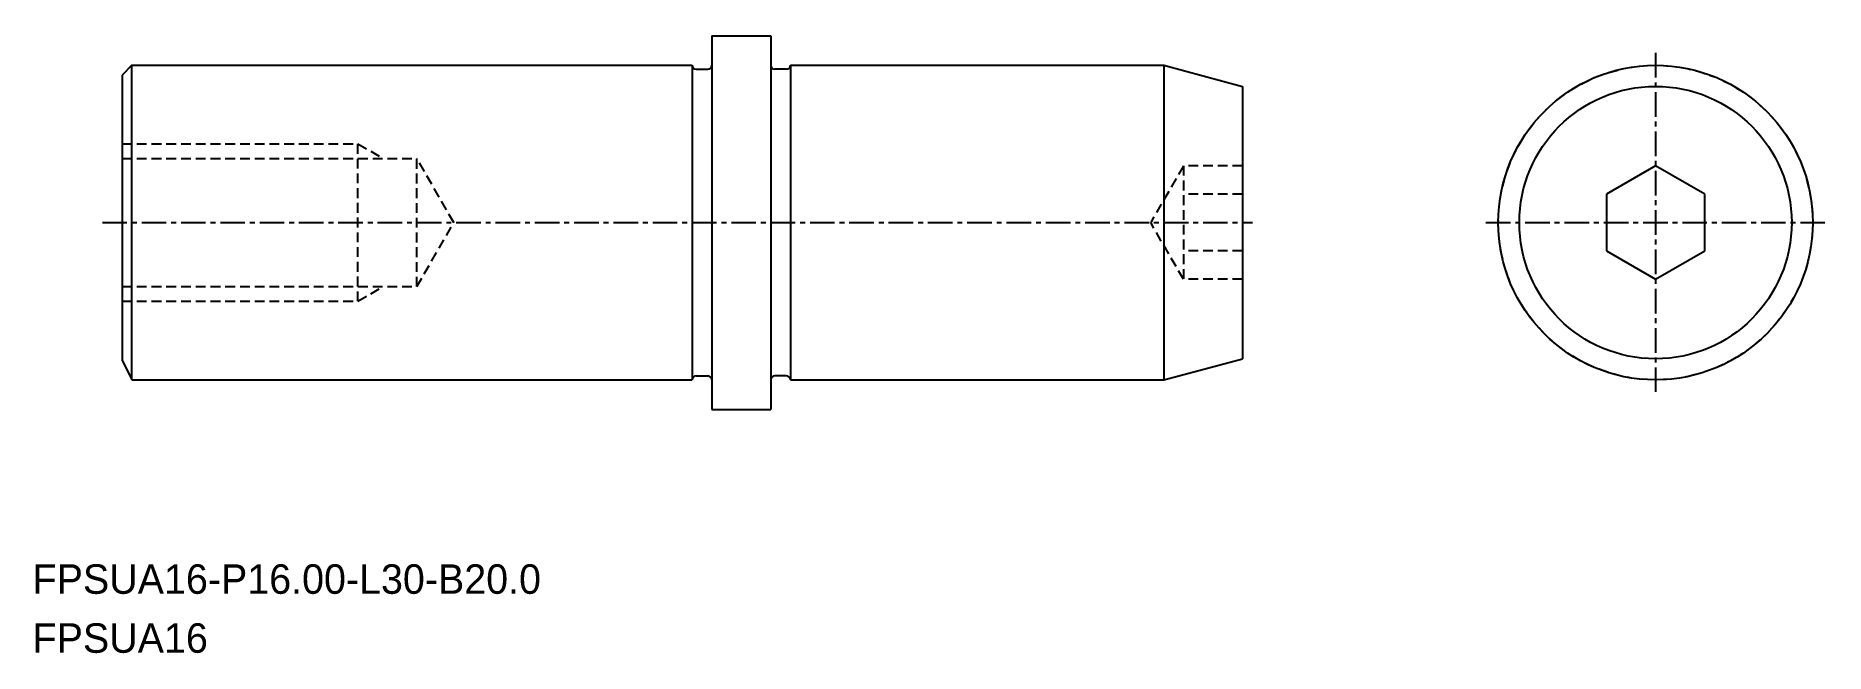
# Model space of a CAD drawing. Extents: x -1601 to -1509.9, y -700.6 to -669.2.
import ezdxf

# ---------------------------------------------------------------- set-up
doc = ezdxf.new("R2010")
doc.units = 0
doc.linetypes.add('CENTER', pattern=[2, 1.25, -0.25, 0.25, -0.25])
doc.linetypes.add('DASHED', pattern=[0.75, 0.5, -0.25])
doc.layers.get('0').update_dxf_attribs({"linetype": 'CONTINUOUS'})
doc.layers.add('CENTER', color=1, linetype='CENTER')

msp = doc.modelspace()

# ---------------------------------------------------------------- linework, layer by layer
at = {"color": 7, "linetype": 'CONTINUOUS'}
for p, q in [((-1566.597, -669.198), (-1563.597, -669.198)), ((-1566.597, -669.198), (-1566.597, -688.198)), ((-1596.097, -670.698), (-1596.597, -671.198)), ((-1596.097, -686.698), (-1596.097, -670.698)), ((-1596.097, -670.698), (-1567.597, -670.698)), ((-1567.597, -670.698), (-1567.597, -686.698)), ((-1567.397, -670.898), (-1566.797, -670.898)), ((-1562.797, -670.898), (-1563.397, -670.898)), ((-1562.597, -670.698), (-1562.597, -686.698)), ((-1562.597, -670.698), (-1543.597, -670.698)), ((-1543.597, -670.698), (-1539.597, -671.769)), ((-1596.597, -671.198), (-1596.597, -685.698)), ((-1539.597, -671.769), (-1539.597, -685.626)), ((-1518.578, -675.811), (-1521.078, -677.254)), ((-1516.078, -677.254), (-1518.578, -675.811)), ((-1521.078, -677.254), (-1521.078, -680.141)), ((-1516.078, -680.141), (-1516.078, -677.254)), ((-1521.078, -680.141), (-1518.578, -681.584)), ((-1518.578, -681.584), (-1516.078, -680.141)), ((-1596.597, -685.698), (-1596.097, -686.698)), ((-1543.597, -686.698), (-1539.597, -685.626)), ((-1596.097, -686.698), (-1567.597, -686.698)), ((-1567.397, -686.498), (-1566.797, -686.498)), ((-1562.797, -686.498), (-1563.397, -686.498)), ((-1562.597, -686.698), (-1543.597, -686.698)), ((-1566.597, -688.198), (-1563.597, -688.198))]:
    msp.add_line(p, q, dxfattribs=at)
at = {"linetype": 'CONTINUOUS'}
for p, q in [((-1563.597, -669.198), (-1563.597, -688.198)), ((-1543.597, -670.698), (-1543.597, -686.698))]:
    msp.add_line(p, q, dxfattribs=at)
at = {"color": 3, "linetype": 'DASHED'}
for p, q in [((-1596.597, -674.698), (-1584.597, -674.698)), ((-1596.597, -675.439), (-1581.597, -675.439)), ((-1584.597, -674.698), (-1583.313, -675.439)), ((-1584.597, -682.698), (-1584.597, -674.698)), ((-1581.597, -681.956), (-1581.597, -675.439)), ((-1579.716, -678.698), (-1581.597, -675.439)), ((-1542.597, -675.811), (-1544.264, -678.698)), ((-1542.597, -675.811), (-1542.597, -681.584)), ((-1539.597, -675.811), (-1542.597, -675.811)), ((-1539.597, -677.254), (-1542.597, -677.254)), ((-1581.597, -681.956), (-1579.716, -678.698)), ((-1542.597, -681.584), (-1544.264, -678.698)), ((-1539.597, -680.141), (-1542.597, -680.141)), ((-1539.597, -681.584), (-1542.597, -681.584)), ((-1596.597, -681.956), (-1581.597, -681.956)), ((-1596.597, -682.698), (-1584.597, -682.698)), ((-1584.597, -682.698), (-1583.313, -681.956))]:
    msp.add_line(p, q, dxfattribs=at)
at = {"linetype": 'CONTINUOUS'}
for radius in [8, 6.928]:
    msp.add_circle((-1518.578, -678.698), radius, dxfattribs=at)
at = {"color": 3, "linetype": 'DASHED'}
msp.add_circle((-1518.578, -678.698), 8, dxfattribs=at)
at = {"color": 7, "linetype": 'CONTINUOUS'}
for centre, start, end in [((-1567.397, -670.698), 180, 270), ((-1566.797, -670.698), 270, 0), ((-1563.397, -670.698), 180, 270), ((-1562.797, -670.698), 270, 0), ((-1567.397, -686.698), 90, 180), ((-1566.797, -686.698), 0, 90), ((-1563.397, -686.698), 90, 180), ((-1562.797, -686.698), 0, 90)]:
    msp.add_arc(centre, 0.2, start, end, dxfattribs=at)
msp.add_point((-1584.597, -678.698), dxfattribs=at)
at = {"layer": 'CENTER', "color": 1, "linetype": 'CENTER'}
for p, q in [((-1518.578, -670.065), (-1518.578, -687.33)), ((-1597.597, -678.698), (-1539.078, -678.698)), ((-1527.21, -678.698), (-1509.945, -678.698))]:
    msp.add_line(p, q, dxfattribs=at)

# ---------------------------------------------------------------- texts
for s, p in [('FPSUA16-P16.00-L30-B20.0', (-1601.152, -697.58)), ('FPSUA16', (-1601.152, -700.58))]:
    msp.add_text(s, height=1.5).set_placement(p)

doc.saveas('drawing.dxf')
